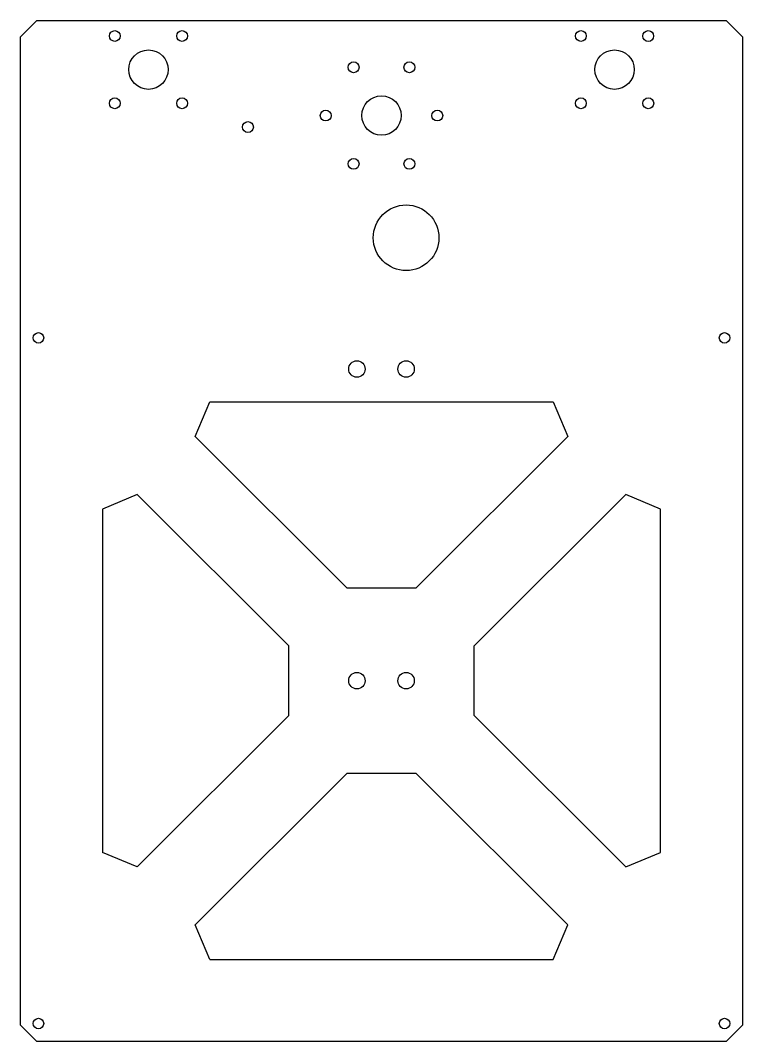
# Model space of a CAD drawing. Extents: x 345 to 565, y 50 to 361.
import ezdxf

# ---------------------------------------------------------------- set-up
doc = ezdxf.new("R2010")
doc.units = 0
doc.layers.get('0').update_dxf_attribs({"linetype": 'continuous'})

# ---------------------------------------------------------------- blocks, each defined once
blk = doc.blocks.new('CHAMFER001')
at = {"color": 7}
for p, q in [((349.5, 360.86), (344.5, 355.86)), ((349.5, 360.86), (559.5, 360.86)), ((559.5, 360.86), (564.5, 355.86)), ((344.5, 54.61), (344.5, 355.86)), ((564.5, 355.86), (564.5, 54.61)), ((397.78, 234), (402.18, 244.61)), ((402.18, 244.61), (506.82, 244.61)), ((506.82, 244.61), (511.22, 234)), ((443.89, 187.9), (397.78, 234)), ((511.22, 234), (465.11, 187.9)), ((380.11, 216.33), (369.5, 211.93)), ((426.22, 170.22), (380.11, 216.33)), ((528.89, 216.33), (482.78, 170.22)), ((539.5, 211.93), (528.89, 216.33)), ((369.5, 211.93), (369.5, 107.29)), ((539.5, 107.29), (539.5, 211.93)), ((443.89, 187.9), (465.11, 187.9)), ((426.22, 149), (426.22, 170.22)), ((482.78, 149), (482.78, 170.22)), ((380.11, 102.9), (426.22, 149)), ((482.78, 149), (528.89, 102.9)), ((443.89, 131.33), (397.78, 85.22)), ((465.11, 131.33), (443.89, 131.33)), ((511.22, 85.22), (465.11, 131.33)), ((380.11, 102.9), (369.5, 107.29)), ((528.89, 102.9), (539.5, 107.29)), ((402.18, 74.61), (397.78, 85.22)), ((506.82, 74.61), (511.22, 85.22)), ((402.18, 74.61), (506.82, 74.61)), ((349.5, 49.61), (344.5, 54.61)), ((564.5, 54.61), (559.5, 49.61)), ((559.5, 49.61), (349.5, 49.61))]:
    blk.add_line(p, q, dxfattribs=at)
for centre, radius in [((373.25, 356.12), 1.65), ((393.75, 356.12), 1.65), ((515.25, 356.12), 1.65), ((535.76, 356.11), 1.65), ((383.5, 345.86), 6), ((525.5, 345.86), 6), ((446, 346.59), 1.65), ((463, 346.59), 1.65), ((373.25, 335.61), 1.65), ((393.75, 335.61), 1.65), ((454.5, 331.86), 6), ((515.25, 335.61), 1.65), ((535.77, 335.6), 1.65), ((437.5, 331.86), 1.65), ((471.5, 331.86), 1.65), ((413.81, 328.36), 1.65), ((446, 317.14), 1.65), ((463, 317.14), 1.65), ((462, 294.61), 10), ((350, 264.11), 1.6), ((559, 264.11), 1.6), ((447, 254.61), 2.5), ((462, 254.61), 2.5), ((447, 159.61), 2.5), ((462, 159.61), 2.5), ((350, 55.11), 1.6), ((559, 55.11), 1.6)]:
    blk.add_circle(centre, radius, dxfattribs=at)

msp = doc.modelspace()

# ---------------------------------------------------------------- block references
at = {"color": 7}
msp.add_blockref('CHAMFER001', (0, 0), dxfattribs=at)

doc.saveas('drawing.dxf')
